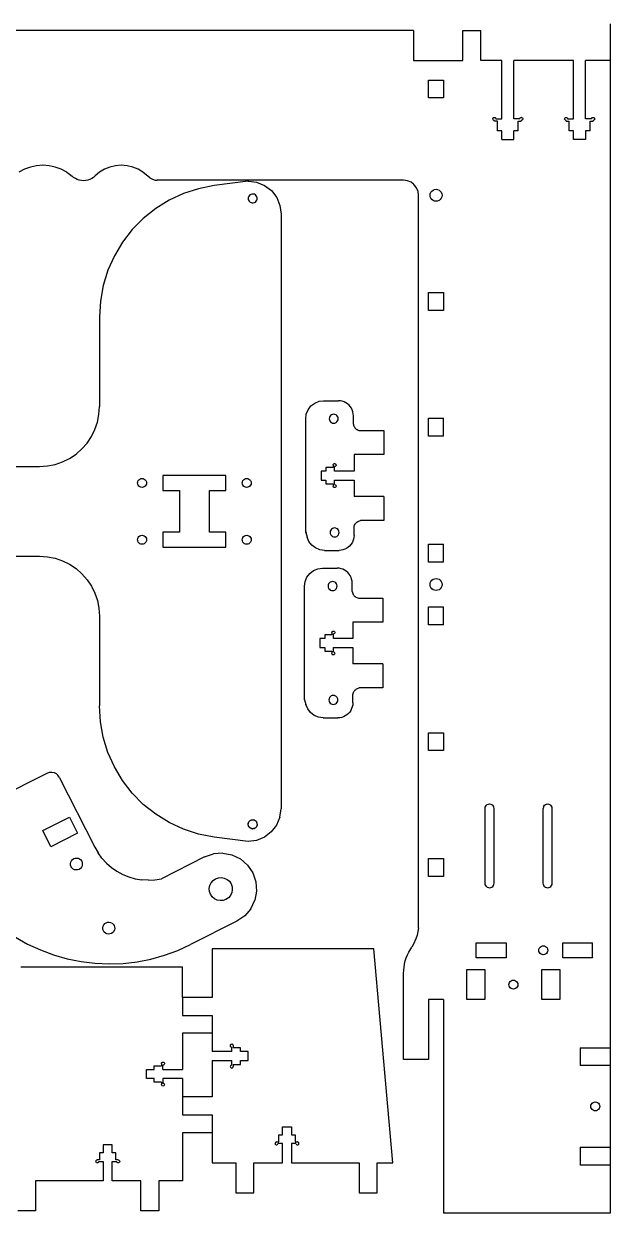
# Model space of a CAD drawing. Extents: x -277 to 127, y -166 to 231.
# Drawn here: x -69 to 127.1, y -166.3 to 231 of the extents above; entities that cross this region are included whole.
import ezdxf

# ---------------------------------------------------------------- set-up
doc = ezdxf.new("R2010")
doc.units = 0
doc.layers.get('0').update_dxf_attribs({"linetype": 'CONTINUOUS'})

msp = doc.modelspace()

# ---------------------------------------------------------------- linework, layer by layer
for p, q in [((127.12, 231.01), (127.12, 218.71)), ((61.37, 228.74), (-211.17, 228.74)), ((61.37, 228.74), (61.37, 218.74)), ((77.87, 218.73), (77.87, 228.73)), ((77.87, 228.73), (83.87, 228.73)), ((83.87, 218.73), (83.87, 228.73)), ((61.37, 218.74), (77.87, 218.73)), ((90.87, 218.73), (83.87, 218.73)), ((90.87, 199.23), (90.87, 218.73)), ((94.87, 199.23), (94.87, 218.73)), ((114.87, 218.73), (94.87, 218.73)), ((114.87, 199.23), (114.87, 218.73)), ((118.87, 199.23), (118.87, 218.73)), ((127.12, 218.73), (118.87, 218.73)), ((127.12, 218.73), (127.12, -110.98)), ((66.37, 212.23), (71.37, 212.23)), ((66.37, 206.23), (66.37, 212.23)), ((71.37, 212.23), (71.37, 206.23)), ((71.37, 206.23), (66.37, 206.23)), ((87.87, 199.23), (87.89, 199.36)), ((87.89, 199.11), (87.87, 199.23)), ((87.89, 199.36), (87.94, 199.48)), ((87.94, 198.98), (87.89, 199.11)), ((87.94, 199.48), (88.02, 199.59)), ((88.02, 198.88), (87.94, 198.98)), ((88.02, 199.59), (88.12, 199.67)), ((88.12, 198.8), (88.02, 198.88)), ((88.12, 199.67), (88.24, 199.72)), ((88.24, 198.75), (88.12, 198.8)), ((88.24, 199.72), (88.37, 199.73)), ((88.37, 198.73), (88.24, 198.75)), ((88.37, 199.73), (88.5, 199.72)), ((88.37, 198.43), (88.37, 198.73)), ((88.5, 199.72), (88.62, 199.67)), ((88.62, 199.67), (88.73, 199.59)), ((88.73, 199.59), (88.81, 199.48)), ((88.86, 199.36), (88.81, 199.48)), ((88.86, 199.36), (88.87, 199.23)), ((88.87, 199.23), (90.87, 199.23)), ((96.87, 199.23), (94.87, 199.23)), ((96.87, 199.23), (96.89, 199.36)), ((96.89, 199.36), (97.02, 199.59)), ((97.02, 199.59), (97.24, 199.72)), ((97.24, 199.72), (97.37, 199.73)), ((97.5, 199.72), (97.37, 199.73)), ((97.5, 198.75), (97.37, 198.73)), ((97.37, 198.43), (97.37, 198.73)), ((97.5, 199.72), (97.73, 199.59)), ((97.73, 198.88), (97.5, 198.75)), ((97.73, 199.59), (97.86, 199.36)), ((97.86, 199.11), (97.73, 198.88)), ((97.86, 199.36), (97.86, 199.11)), ((111.87, 199.23), (111.94, 199.48)), ((111.94, 198.98), (111.87, 199.23)), ((111.94, 199.48), (112.12, 199.67)), ((112.02, 198.88), (111.94, 198.98)), ((112.24, 198.75), (112.02, 198.88)), ((112.12, 199.67), (112.37, 199.73)), ((112.37, 198.73), (112.24, 198.75)), ((112.37, 199.73), (112.5, 199.72)), ((112.37, 198.43), (112.37, 198.73)), ((112.5, 199.72), (112.73, 199.59)), ((112.73, 199.59), (112.81, 199.48)), ((112.81, 199.48), (112.87, 199.23)), ((112.87, 199.23), (114.87, 199.23)), ((120.87, 199.23), (118.87, 199.23)), ((120.87, 199.23), (120.89, 199.36)), ((120.89, 199.36), (120.94, 199.48)), ((120.94, 199.48), (121.02, 199.59)), ((121.02, 199.59), (121.12, 199.67)), ((121.12, 199.67), (121.24, 199.72)), ((121.24, 199.72), (121.37, 199.73)), ((121.37, 199.73), (121.5, 199.72)), ((121.5, 198.75), (121.37, 198.73)), ((121.37, 198.43), (121.37, 198.73)), ((121.5, 199.72), (121.62, 199.67)), ((121.62, 198.8), (121.5, 198.75)), ((121.62, 199.67), (121.73, 199.59)), ((121.73, 198.88), (121.62, 198.8)), ((121.73, 199.59), (121.81, 199.48)), ((121.81, 198.98), (121.73, 198.88)), ((121.81, 199.48), (121.86, 199.36)), ((121.86, 199.1), (121.81, 198.98)), ((121.86, 199.36), (121.87, 199.23)), ((121.87, 199.23), (121.86, 199.1)), ((89.37, 198.43), (88.37, 198.43)), ((89.37, 195.23), (89.37, 198.43)), ((90.87, 195.23), (89.37, 195.23)), ((90.87, 192.39), (90.87, 195.23)), ((94.87, 192.39), (94.87, 195.23)), ((96.37, 195.23), (94.87, 195.23)), ((96.37, 198.43), (97.37, 198.43)), ((96.37, 195.23), (96.37, 198.43)), ((112.37, 198.43), (113.37, 198.43)), ((113.37, 195.23), (113.37, 198.43)), ((114.87, 195.23), (113.37, 195.23)), ((114.87, 192.39), (114.87, 195.23)), ((120.37, 195.23), (118.87, 195.23)), ((118.87, 195.23), (118.87, 192.39)), ((120.37, 195.23), (120.37, 198.43)), ((120.37, 198.43), (121.37, 198.43)), ((90.87, 192.39), (94.87, 192.39)), ((118.87, 192.39), (114.87, 192.39)), ((-66.78, 183.15), (-68.76, 182.43)), ((-64.71, 183.59), (-66.78, 183.15)), ((-62.61, 183.74), (-64.71, 183.59)), ((-60.5, 183.59), (-62.61, 183.74)), ((-58.43, 183.15), (-60.5, 183.59)), ((-56.45, 182.43), (-58.43, 183.15)), ((-40.16, 183.14), (-41.95, 182.42)), ((-38.28, 183.59), (-40.16, 183.14)), ((-36.36, 183.74), (-38.28, 183.59)), ((-34.43, 183.59), (-36.36, 183.74)), ((-32.55, 183.14), (-34.43, 183.59)), ((-30.77, 182.42), (-32.55, 183.14)), ((-68.76, 182.43), (-70.63, 181.44)), ((-54.59, 181.44), (-56.45, 182.43)), ((-54.59, 181.44), (-52.74, 180.07)), ((-52.33, 179.72), (-52.74, 180.07)), ((-51.73, 179.33), (-52.33, 179.72)), ((-51.08, 179.01), (-51.73, 179.33)), ((-50.4, 178.79), (-51.08, 179.01)), ((-49.7, 178.65), (-50.4, 178.79)), ((-47.56, 178.79), (-48.26, 178.65)), ((-46.88, 179.01), (-47.56, 178.79)), ((-46.23, 179.33), (-46.88, 179.01)), ((-45.63, 179.72), (-46.23, 179.33)), ((-45.08, 180.19), (-45.63, 179.72)), ((-43.6, 181.42), (-45.08, 180.19)), ((-41.95, 182.42), (-43.6, 181.42)), ((-29.11, 181.42), (-30.77, 182.42)), ((-26.85, 179.56), (-29.11, 181.42)), ((-26.85, 179.56), (-25.97, 179.11)), ((-25.97, 179.11), (-25.02, 178.83)), ((-25.02, 178.83), (-24.36, 178.74)), ((-48.98, 178.6), (-49.7, 178.65)), ((-48.26, 178.65), (-48.98, 178.6)), ((58.02, 178.74), (-24.36, 178.74)), ((-10.5, 175.93), (-15.54, 174.31)), ((-5.3, 176.95), (-10.5, 175.93)), ((6.02, 178.45), (-5.3, 176.95)), ((6.02, 178.45), (6.25, 178.48)), ((6.25, 178.48), (8.88, 178.14)), ((8.88, 178.14), (11.54, 177.03)), ((11.54, 177.03), (13.83, 175.28)), ((13.83, 175.28), (15.59, 172.99)), ((59.32, 178.56), (58.02, 178.74)), ((60.52, 178.07), (59.32, 178.56)), ((61.37, 177.42), (60.52, 178.07)), ((61.37, 177.42), (61.56, 177.27)), ((61.37, 177.42), (61.37, 177.27)), ((61.37, 177.27), (61.56, 177.27)), ((62.35, 176.24), (61.56, 177.27)), ((62.85, 175.03), (62.35, 176.24)), ((63.02, 173.74), (62.85, 175.03)), ((67.14, 174.74), (67.46, 175.15)), ((67.46, 175.15), (67.87, 175.47)), ((67.87, 175.47), (68.36, 175.67)), ((68.36, 175.67), (68.87, 175.74)), ((68.87, 175.74), (69.39, 175.67)), ((69.39, 175.67), (69.87, 175.47)), ((69.87, 175.47), (70.29, 175.15)), ((70.29, 175.15), (70.61, 174.74)), ((-20.35, 172.09), (-24.86, 169.31)), ((-15.54, 174.31), (-20.35, 172.09)), ((6.18, 173.22), (6.08, 172.84)), ((6.08, 172.84), (6.08, 172.45)), ((6.08, 172.45), (6.19, 172.07)), ((6.37, 173.56), (6.18, 173.22)), ((6.19, 172.07), (6.39, 171.73)), ((6.65, 173.84), (6.37, 173.56)), ((6.39, 171.73), (6.67, 171.46)), ((6.98, 174.04), (6.65, 173.84)), ((6.67, 171.46), (7.01, 171.27)), ((7.36, 174.14), (6.98, 174.04)), ((7.01, 171.27), (7.39, 171.17)), ((7.75, 174.15), (7.36, 174.14)), ((7.39, 171.17), (7.78, 171.17)), ((8.13, 174.05), (7.75, 174.15)), ((7.78, 171.17), (8.16, 171.28)), ((8.47, 173.86), (8.13, 174.05)), ((8.16, 171.28), (8.49, 171.48)), ((8.75, 173.58), (8.47, 173.86)), ((8.49, 171.48), (8.77, 171.75)), ((8.95, 173.24), (8.75, 173.58)), ((8.77, 171.75), (8.96, 172.1)), ((9.06, 172.87), (8.95, 173.24)), ((8.96, 172.1), (9.06, 172.48)), ((9.06, 172.48), (9.06, 172.87)), ((15.59, 172.99), (16.69, 170.32)), ((63.02, -70.94), (63.02, 173.74)), ((66.87, 173.74), (66.94, 174.25)), ((66.94, 173.22), (66.87, 173.74)), ((66.94, 174.25), (67.14, 174.74)), ((67.14, 172.74), (66.94, 173.22)), ((67.46, 172.32), (67.14, 172.74)), ((67.87, 172), (67.46, 172.32)), ((68.36, 171.8), (67.87, 172)), ((68.87, 171.74), (68.36, 171.8)), ((69.39, 171.8), (68.87, 171.74)), ((69.87, 172), (69.39, 171.8)), ((70.29, 172.32), (69.87, 172)), ((70.61, 172.74), (70.29, 172.32)), ((70.61, 174.74), (70.81, 174.25)), ((70.81, 173.22), (70.61, 172.74)), ((70.81, 174.25), (70.87, 173.74)), ((70.87, 173.74), (70.81, 173.22)), ((-24.86, 169.31), (-29.01, 166.01)), ((16.69, 170.32), (17.07, 167.46)), ((17.07, 167.46), (17.07, -31.15)), ((-29.01, 166.01), (-32.73, 162.25)), ((-32.73, 162.25), (-35.97, 158.06)), ((-35.97, 158.06), (-38.69, 153.52)), ((-38.69, 153.52), (-40.85, 148.68)), ((-40.85, 148.68), (-42.42, 143.62)), ((-42.42, 143.62), (-43.36, 138.41)), ((66.37, 135.23), (66.37, 141.23)), ((66.37, 141.23), (71.37, 141.23)), ((71.37, 141.23), (71.37, 135.23)), ((-43.36, 138.41), (-43.68, 133.12)), ((71.37, 135.23), (66.37, 135.23)), ((-43.68, 133.12), (-43.68, 103.16)), ((26.09, 102.11), (27.05, 103.35)), ((27.05, 103.35), (28.29, 104.31)), ((28.29, 104.31), (29.74, 104.91)), ((29.74, 104.91), (31.29, 105.11)), ((31.29, 105.11), (36.24, 105.11)), ((36.89, 105.07), (36.24, 105.11)), ((37.53, 104.94), (36.89, 105.07)), ((38.15, 104.73), (37.53, 104.94)), ((38.74, 104.44), (38.15, 104.73)), ((39.28, 104.08), (38.74, 104.44)), ((39.77, 103.65), (39.28, 104.08)), ((40.2, 103.15), (39.77, 103.65)), ((-44.36, 97.98), (-43.85, 100.55)), ((-43.85, 100.55), (-43.68, 103.16)), ((25.29, 99.11), (25.49, 100.66)), ((25.49, 100.66), (26.09, 102.11)), ((33.23, 99.5), (33.18, 99.11)), ((33.38, 99.86), (33.23, 99.5)), ((33.62, 100.17), (33.38, 99.86)), ((33.93, 100.41), (33.62, 100.17)), ((34.29, 100.56), (33.93, 100.41)), ((34.68, 100.61), (34.29, 100.56)), ((35.07, 100.56), (34.68, 100.61)), ((35.43, 100.41), (35.07, 100.56)), ((35.74, 100.17), (35.43, 100.41)), ((35.98, 99.86), (35.74, 100.17)), ((36.13, 99.5), (35.98, 99.86)), ((36.18, 99.11), (36.13, 99.5)), ((40.57, 102.61), (40.2, 103.15)), ((40.85, 102.02), (40.57, 102.61)), ((41.06, 101.41), (40.85, 102.02)), ((41.19, 100.76), (41.06, 101.41)), ((41.24, 100.11), (41.19, 100.76)), ((41.25, 98.7), (41.24, 100.11)), ((-46.36, 93.16), (-45.2, 95.5)), ((-45.2, 95.5), (-44.36, 97.98)), ((25.29, 61.11), (25.29, 99.11)), ((33.18, 99.11), (33.23, 98.72)), ((33.23, 98.72), (33.38, 98.36)), ((33.38, 98.36), (33.62, 98.05)), ((33.62, 98.05), (33.93, 97.81)), ((33.93, 97.81), (34.29, 97.66)), ((34.29, 97.66), (34.68, 97.61)), ((34.68, 97.61), (35.07, 97.66)), ((35.07, 97.66), (35.43, 97.81)), ((35.43, 97.81), (35.74, 98.05)), ((35.74, 98.05), (35.98, 98.36)), ((35.98, 98.36), (36.13, 98.72)), ((36.13, 98.72), (36.18, 99.11)), ((41.25, 97.61), (41.25, 98.7)), ((41.25, 97.42), (41.25, 97.61)), ((41.25, 97.33), (41.25, 97.42)), ((41.25, 97.29), (41.25, 97.33)), ((41.25, 97.29), (41.32, 96.97)), ((41.32, 96.97), (41.43, 96.66)), ((41.43, 96.66), (41.57, 96.36)), ((41.57, 96.36), (41.75, 96.09)), ((41.75, 96.09), (41.97, 95.85)), ((41.97, 95.85), (42.21, 95.63)), ((42.21, 95.63), (42.48, 95.45)), ((42.48, 95.45), (42.78, 95.3)), ((66.37, 93.23), (66.37, 99.23)), ((66.37, 99.23), (71.37, 99.23)), ((71.37, 93.23), (71.37, 99.23)), ((-47.81, 90.98), (-46.36, 93.16)), ((42.78, 95.3), (43.09, 95.2)), ((43.09, 95.2), (43.41, 95.13)), ((43.41, 95.13), (51.46, 95.13)), ((51.46, 95.13), (51.46, 87.11)), ((71.37, 93.23), (66.37, 93.23)), ((-51.5, 87.29), (-49.54, 89.01)), ((-49.54, 89.01), (-47.81, 90.98)), ((-61.07, 83.33), (-58.5, 83.84)), ((-58.5, 83.84), (-56.03, 84.68)), ((-56.03, 84.68), (-53.68, 85.84)), ((-53.68, 85.84), (-51.5, 87.29)), ((34.46, 83.61), (34.48, 83.72)), ((34.46, 83.61), (34.46, 82.86)), ((34.48, 83.72), (34.52, 83.86)), ((34.52, 83.86), (34.6, 83.97)), ((34.6, 83.97), (34.83, 84.1)), ((34.83, 84.1), (34.96, 84.11)), ((34.96, 84.11), (35.21, 84.05)), ((35.21, 84.05), (35.31, 83.97)), ((35.31, 83.97), (35.44, 83.74)), ((35.44, 83.48), (35.31, 83.26)), ((35.44, 83.74), (35.44, 83.48)), ((41.46, 87.11), (41.46, 81.61)), ((51.46, 87.11), (41.46, 87.11)), ((-83.68, 83.16), (-63.68, 83.16)), ((-63.68, 83.16), (-61.07, 83.33)), ((-1.43, 80.16), (-22.43, 80.16)), ((-22.43, 80.16), (-22.43, 75.16)), ((-1.43, 75.16), (-1.43, 80.16)), ((30.47, 81.61), (30.47, 78.61)), ((32.06, 81.61), (30.47, 81.61)), ((32.06, 82.86), (32.06, 81.61)), ((34.46, 82.86), (32.06, 82.86)), ((35.09, 83.13), (34.96, 83.11)), ((34.96, 81.61), (34.96, 83.11)), ((41.46, 81.61), (34.96, 81.61)), ((35.31, 83.26), (35.09, 83.13)), ((-30.93, 77.66), (-30.88, 78.05)), ((-30.88, 77.27), (-30.93, 77.66)), ((-30.88, 78.05), (-30.73, 78.41)), ((-30.73, 76.91), (-30.88, 77.27)), ((-30.73, 78.41), (-30.49, 78.72)), ((-30.49, 76.6), (-30.73, 76.91)), ((-30.49, 78.72), (-30.18, 78.96)), ((-30.18, 76.36), (-30.49, 76.6)), ((-30.18, 78.96), (-29.82, 79.11)), ((-29.82, 76.21), (-30.18, 76.36)), ((-29.82, 79.11), (-29.43, 79.16)), ((-29.43, 76.16), (-29.82, 76.21)), ((-29.43, 79.16), (-29.04, 79.11)), ((-29.04, 76.21), (-29.43, 76.16)), ((-29.04, 79.11), (-28.68, 78.96)), ((-28.68, 76.36), (-29.04, 76.21)), ((-28.68, 78.96), (-28.37, 78.72)), ((-28.37, 76.6), (-28.68, 76.36)), ((-28.37, 78.72), (-28.13, 78.41)), ((-28.13, 76.91), (-28.37, 76.6)), ((-28.13, 78.41), (-27.98, 78.05)), ((-27.98, 77.27), (-28.13, 76.91)), ((-27.98, 78.05), (-27.93, 77.66)), ((-27.93, 77.66), (-27.98, 77.27)), ((4.07, 77.66), (4.12, 78.05)), ((4.12, 77.27), (4.07, 77.66)), ((4.12, 78.05), (4.27, 78.41)), ((4.27, 76.91), (4.12, 77.27)), ((4.27, 78.41), (4.51, 78.72)), ((4.51, 76.6), (4.27, 76.91)), ((4.51, 78.72), (4.82, 78.96)), ((4.82, 76.36), (4.51, 76.6)), ((4.82, 78.96), (5.18, 79.11)), ((5.18, 76.21), (4.82, 76.36)), ((5.18, 79.11), (5.57, 79.16)), ((5.57, 76.16), (5.18, 76.21)), ((5.57, 79.16), (5.96, 79.11)), ((5.96, 76.21), (5.57, 76.16)), ((5.96, 79.11), (6.32, 78.96)), ((6.32, 76.36), (5.96, 76.21)), ((6.32, 78.96), (6.63, 78.72)), ((6.63, 76.6), (6.32, 76.36)), ((6.63, 78.72), (6.87, 78.41)), ((6.87, 76.91), (6.63, 76.6)), ((6.87, 78.41), (7.02, 78.05)), ((7.02, 77.27), (6.87, 76.91)), ((7.02, 78.05), (7.07, 77.66)), ((7.07, 77.66), (7.02, 77.27)), ((30.47, 78.61), (32.06, 78.61)), ((32.06, 78.61), (32.06, 77.36)), ((32.06, 77.36), (34.46, 77.36)), ((34.46, 77.36), (34.46, 76.61)), ((34.47, 76.48), (34.46, 76.61)), ((34.6, 76.26), (34.47, 76.48)), ((34.71, 76.18), (34.6, 76.26)), ((34.96, 76.11), (34.71, 76.18)), ((34.96, 78.61), (41.46, 78.61)), ((34.96, 77.11), (34.96, 78.61)), ((34.96, 77.11), (35.21, 77.05)), ((35.21, 76.18), (34.96, 76.11)), ((35.21, 77.05), (35.39, 76.86)), ((35.39, 76.36), (35.21, 76.18)), ((35.39, 76.86), (35.46, 76.61)), ((35.46, 76.61), (35.39, 76.36)), ((41.46, 78.61), (41.46, 73.11)), ((-22.43, 75.16), (-16.93, 75.16)), ((-16.93, 75.16), (-16.93, 61.16)), ((-6.93, 61.16), (-6.93, 75.16)), ((-6.93, 75.16), (-1.43, 75.16)), ((51.46, 73.11), (41.46, 73.11)), ((51.46, 73.11), (51.46, 65.09)), ((41.54, 63.26), (41.65, 63.57)), ((41.65, 63.57), (41.79, 63.86)), ((41.79, 63.86), (41.97, 64.14)), ((41.97, 64.14), (42.19, 64.38)), ((42.19, 64.38), (42.43, 64.6)), ((42.43, 64.6), (42.71, 64.78)), ((42.71, 64.78), (43, 64.92)), ((43, 64.92), (43.31, 65.03)), ((43.31, 65.03), (43.63, 65.09)), ((51.46, 65.09), (43.63, 65.09)), ((-30.73, 59.41), (-30.49, 59.72)), ((-30.49, 59.72), (-30.18, 59.96)), ((-30.18, 59.96), (-29.82, 60.11)), ((-29.82, 60.11), (-29.43, 60.16)), ((-29.43, 60.16), (-29.04, 60.11)), ((-29.04, 60.11), (-28.68, 59.96)), ((-28.68, 59.96), (-28.37, 59.72)), ((-28.37, 59.72), (-28.13, 59.41)), ((-16.93, 61.16), (-22.43, 61.16)), ((-22.43, 61.16), (-22.43, 56.16)), ((-1.43, 61.16), (-6.93, 61.16)), ((-1.43, 56.16), (-1.43, 61.16)), ((4.27, 59.41), (4.51, 59.72)), ((4.51, 59.72), (4.82, 59.96)), ((4.82, 59.96), (5.18, 60.11)), ((5.18, 60.11), (5.57, 60.16)), ((5.57, 60.16), (5.96, 60.11)), ((5.96, 60.11), (6.32, 59.96)), ((6.32, 59.96), (6.63, 59.72)), ((6.63, 59.72), (6.87, 59.41)), ((25.29, 61.11), (25.77, 59.56)), ((25.56, 61.53), (25.56, 61.57)), ((25.56, 61.15), (25.56, 61.17)), ((33.51, 61.5), (33.46, 61.11)), ((33.46, 61.11), (33.51, 60.73)), ((33.66, 61.86), (33.51, 61.5)), ((33.51, 60.73), (33.66, 60.36)), ((33.9, 62.17), (33.66, 61.86)), ((33.66, 60.36), (33.9, 60.05)), ((34.21, 62.41), (33.9, 62.17)), ((33.9, 60.05), (34.21, 59.81)), ((34.57, 62.56), (34.21, 62.41)), ((34.21, 59.81), (34.57, 59.66)), ((34.96, 62.61), (34.57, 62.56)), ((34.57, 59.66), (34.96, 59.61)), ((35.35, 62.56), (34.96, 62.61)), ((34.96, 59.61), (35.35, 59.66)), ((35.35, 62.56), (35.71, 62.41)), ((35.35, 59.66), (35.71, 59.81)), ((36.02, 62.17), (35.71, 62.41)), ((35.71, 59.81), (36.02, 60.05)), ((36.26, 61.86), (36.02, 62.17)), ((36.02, 60.05), (36.26, 60.36)), ((36.41, 61.5), (36.26, 61.86)), ((36.26, 60.36), (36.41, 60.73)), ((36.46, 61.11), (36.41, 61.5)), ((36.41, 60.73), (36.46, 61.11)), ((41.46, 60.11), (41.41, 59.46)), ((41.46, 60.11), (41.47, 61.53)), ((41.47, 62.94), (41.54, 63.26)), ((41.47, 62.9), (41.47, 62.94)), ((41.47, 62.81), (41.47, 62.9)), ((41.47, 62.61), (41.47, 62.81)), ((41.47, 61.53), (41.47, 62.61)), ((-30.93, 58.66), (-30.88, 59.04)), ((-30.88, 58.27), (-30.93, 58.66)), ((-30.88, 59.04), (-30.73, 59.41)), ((-30.73, 57.91), (-30.88, 58.27)), ((-30.49, 57.6), (-30.73, 57.91)), ((-30.18, 57.36), (-30.49, 57.6)), ((-29.82, 57.21), (-30.18, 57.36)), ((-29.43, 57.16), (-29.82, 57.21)), ((-29.04, 57.21), (-29.43, 57.16)), ((-28.68, 57.36), (-29.04, 57.21)), ((-28.37, 57.6), (-28.68, 57.36)), ((-28.13, 57.91), (-28.37, 57.6)), ((-28.13, 59.41), (-27.98, 59.04)), ((-27.98, 58.27), (-28.13, 57.91)), ((-27.98, 59.04), (-27.93, 58.66)), ((-27.93, 58.66), (-27.98, 58.27)), ((-22.43, 56.16), (-1.43, 56.16)), ((4.07, 58.66), (4.12, 59.04)), ((4.12, 58.27), (4.07, 58.66)), ((4.12, 59.04), (4.27, 59.41)), ((4.27, 57.91), (4.12, 58.27)), ((4.51, 57.6), (4.27, 57.91)), ((4.82, 57.36), (4.51, 57.6)), ((5.18, 57.21), (4.82, 57.36)), ((5.57, 57.16), (5.18, 57.21)), ((5.96, 57.21), (5.57, 57.16)), ((6.32, 57.36), (5.96, 57.21)), ((6.63, 57.6), (6.32, 57.36)), ((6.87, 57.91), (6.63, 57.6)), ((6.87, 59.41), (7.02, 59.04)), ((7.02, 58.27), (6.87, 57.91)), ((7.02, 59.04), (7.07, 58.66)), ((7.07, 58.66), (7.02, 58.27)), ((26.37, 58.11), (25.77, 59.56)), ((27.32, 56.87), (26.37, 58.11)), ((28.56, 55.92), (27.32, 56.87)), ((30.01, 55.32), (28.56, 55.92)), ((38.96, 55.78), (38.37, 55.49)), ((39.5, 56.15), (38.96, 55.78)), ((39.99, 56.58), (39.5, 56.15)), ((40.42, 57.07), (39.99, 56.58)), ((40.79, 57.61), (40.42, 57.07)), ((41.07, 58.2), (40.79, 57.61)), ((41.29, 58.82), (41.07, 58.2)), ((41.41, 59.46), (41.29, 58.82)), ((66.37, 57.23), (71.37, 57.23)), ((66.37, 51.23), (66.37, 57.23)), ((71.37, 51.23), (71.37, 57.23)), ((-83.68, 53.16), (-63.68, 53.16)), ((-63.68, 53.16), (-61.07, 52.99)), ((-61.07, 52.99), (-58.5, 52.48)), ((-58.5, 52.48), (-56.03, 51.63)), ((31.56, 55.11), (30.01, 55.32)), ((31.56, 55.11), (36.46, 55.11)), ((37.11, 55.16), (36.46, 55.11)), ((37.75, 55.28), (37.11, 55.16)), ((38.37, 55.49), (37.75, 55.28)), ((-56.03, 51.63), (-53.68, 50.48)), ((-53.68, 50.48), (-51.5, 49.02)), ((-51.5, 49.02), (-49.54, 47.3)), ((26.63, 47.42), (27.87, 48.38)), ((27.87, 48.38), (29.32, 48.98)), ((29.32, 48.98), (30.87, 49.18)), ((30.87, 49.18), (35.82, 49.18)), ((36.47, 49.14), (35.82, 49.18)), ((37.12, 49.01), (36.47, 49.14)), ((37.73, 48.8), (37.12, 49.01)), ((38.32, 48.51), (37.73, 48.8)), ((38.86, 48.15), (38.32, 48.51)), ((39.36, 47.72), (38.86, 48.15)), ((39.79, 47.23), (39.36, 47.72)), ((71.37, 51.23), (66.37, 51.23)), ((-49.54, 47.3), (-47.81, 45.33)), ((-47.81, 45.33), (-46.36, 43.16)), ((24.87, 43.18), (25.08, 44.74)), ((25.08, 44.74), (25.68, 46.18)), ((25.68, 46.18), (26.63, 47.42)), ((32.97, 43.93), (32.82, 43.57)), ((33.21, 44.24), (32.97, 43.93)), ((33.52, 44.48), (33.21, 44.24)), ((33.88, 44.63), (33.52, 44.48)), ((34.27, 44.68), (33.88, 44.63)), ((34.66, 44.63), (34.27, 44.68)), ((35.02, 44.48), (34.66, 44.63)), ((35.33, 44.24), (35.02, 44.48)), ((35.57, 43.93), (35.33, 44.24)), ((35.72, 43.57), (35.57, 43.93)), ((40.15, 46.68), (39.79, 47.23)), ((40.44, 46.1), (40.15, 46.68)), ((40.65, 45.48), (40.44, 46.1)), ((40.78, 44.84), (40.65, 45.48)), ((40.82, 44.18), (40.78, 44.84)), ((40.83, 42.77), (40.82, 44.18)), ((66.87, 43.74), (66.94, 44.25)), ((66.94, 43.22), (66.87, 43.74)), ((66.94, 44.25), (67.14, 44.74)), ((67.14, 44.74), (67.46, 45.15)), ((67.46, 45.15), (67.87, 45.47)), ((67.87, 45.47), (68.35, 45.67)), ((68.35, 45.67), (68.87, 45.74)), ((68.87, 45.74), (69.39, 45.67)), ((69.39, 45.67), (69.87, 45.47)), ((69.87, 45.47), (70.29, 45.15)), ((70.29, 45.15), (70.6, 44.74)), ((70.6, 44.74), (70.8, 44.25)), ((70.8, 44.25), (70.87, 43.74)), ((70.87, 43.74), (70.8, 43.22)), ((-46.36, 43.16), (-45.2, 40.81)), ((-45.2, 40.81), (-44.36, 38.33)), ((24.87, 5.19), (24.87, 43.18)), ((32.82, 43.57), (32.77, 43.18)), ((32.77, 43.18), (32.82, 42.79)), ((32.82, 42.79), (32.97, 42.43)), ((32.97, 42.43), (33.21, 42.12)), ((33.21, 42.12), (33.52, 41.88)), ((33.52, 41.88), (33.88, 41.73)), ((33.88, 41.73), (34.27, 41.68)), ((34.27, 41.68), (34.66, 41.73)), ((34.66, 41.73), (35.02, 41.88)), ((35.02, 41.88), (35.33, 42.12)), ((35.33, 42.12), (35.57, 42.43)), ((35.57, 42.43), (35.72, 42.79)), ((35.77, 43.18), (35.72, 43.57)), ((35.72, 42.79), (35.77, 43.18)), ((40.83, 41.69), (40.83, 42.77)), ((40.83, 41.49), (40.83, 41.69)), ((40.84, 41.4), (40.83, 41.49)), ((40.83, 41.36), (40.84, 41.4)), ((40.83, 41.36), (40.91, 41.04)), ((40.91, 41.04), (41.01, 40.73)), ((41.01, 40.73), (41.15, 40.44)), ((41.15, 40.44), (41.34, 40.16)), ((41.34, 40.16), (41.55, 39.92)), ((41.55, 39.92), (41.8, 39.7)), ((67.14, 42.74), (66.94, 43.22)), ((67.46, 42.32), (67.14, 42.74)), ((67.87, 42), (67.46, 42.32)), ((68.35, 41.8), (67.87, 42)), ((68.87, 41.74), (68.35, 41.8)), ((69.39, 41.8), (68.87, 41.74)), ((69.87, 42), (69.39, 41.8)), ((70.29, 42.32), (69.87, 42)), ((70.6, 42.74), (70.29, 42.32)), ((70.8, 43.22), (70.6, 42.74)), ((-44.36, 38.33), (-43.85, 35.77)), ((-43.85, 35.77), (-43.68, 33.16)), ((41.8, 39.7), (42.07, 39.52)), ((42.07, 39.52), (42.36, 39.38)), ((42.36, 39.38), (42.67, 39.27)), ((42.67, 39.27), (42.99, 39.21)), ((42.99, 39.21), (51.04, 39.21)), ((51.04, 39.21), (51.04, 31.19)), ((66.37, 30.23), (66.37, 36.23)), ((66.37, 36.23), (71.37, 36.23)), ((71.37, 30.23), (71.37, 36.23)), ((-43.68, 33.16), (-43.68, 3.19)), ((34.07, 27.79), (34.11, 27.94)), ((34.11, 27.94), (34.19, 28.04)), ((34.19, 28.04), (34.41, 28.17)), ((34.41, 28.17), (34.54, 28.19)), ((34.54, 28.19), (34.79, 28.12)), ((34.79, 28.12), (34.89, 28.04)), ((34.89, 28.04), (35.02, 27.81)), ((35.02, 27.81), (35.02, 27.56)), ((41.04, 31.19), (41.04, 25.69)), ((51.04, 31.19), (41.04, 31.19)), ((71.37, 30.23), (66.37, 30.23)), ((30.05, 25.69), (30.05, 22.69)), ((31.64, 25.69), (30.05, 25.69)), ((31.64, 26.94), (31.64, 25.69)), ((34.04, 26.94), (31.64, 26.94)), ((34.04, 27.69), (34.07, 27.79)), ((34.04, 27.69), (34.04, 26.94)), ((34.67, 27.2), (34.54, 27.19)), ((34.54, 25.69), (34.54, 27.19)), ((41.04, 25.69), (34.54, 25.69)), ((34.89, 27.33), (34.67, 27.2)), ((35.02, 27.56), (34.89, 27.33)), ((30.05, 22.69), (31.64, 22.69)), ((31.64, 22.69), (31.64, 21.44)), ((31.64, 21.44), (34.04, 21.44)), ((34.04, 21.44), (34.04, 20.69)), ((34.06, 20.56), (34.04, 20.69)), ((34.19, 20.33), (34.06, 20.56)), ((34.29, 20.25), (34.19, 20.33)), ((34.54, 20.19), (34.29, 20.25)), ((34.54, 22.69), (41.04, 22.69)), ((34.54, 21.19), (34.54, 22.69)), ((34.54, 21.19), (34.79, 21.12)), ((34.79, 20.25), (34.54, 20.19)), ((34.79, 21.12), (34.97, 20.94)), ((34.97, 20.44), (34.79, 20.25)), ((34.97, 20.94), (35.04, 20.69)), ((35.04, 20.69), (34.97, 20.44)), ((41.04, 22.69), (41.04, 17.19)), ((51.04, 17.19), (41.04, 17.19)), ((51.04, 17.19), (51.04, 9.16)), ((41.38, 7.94), (41.56, 8.21)), ((41.56, 8.21), (41.77, 8.45)), ((41.77, 8.45), (42.02, 8.67)), ((42.02, 8.67), (42.29, 8.85)), ((42.29, 8.85), (42.58, 9)), ((42.58, 9), (42.89, 9.1)), ((42.89, 9.1), (43.21, 9.16)), ((51.04, 9.16), (43.21, 9.16)), ((24.87, 5.19), (25.35, 3.63)), ((25.14, 5.6), (25.14, 5.64)), ((33.09, 5.57), (33.04, 5.19)), ((33.04, 5.19), (33.09, 4.8)), ((33.24, 5.94), (33.09, 5.57)), ((33.09, 4.8), (33.24, 4.44)), ((33.48, 6.25), (33.24, 5.94)), ((33.24, 4.44), (33.48, 4.13)), ((33.79, 6.49), (33.48, 6.25)), ((33.48, 4.13), (33.79, 3.89)), ((34.15, 6.63), (33.79, 6.49)), ((34.54, 6.69), (34.15, 6.63)), ((34.93, 6.63), (34.54, 6.69)), ((34.93, 6.63), (35.29, 6.49)), ((35.6, 6.25), (35.29, 6.49)), ((35.29, 3.89), (35.6, 4.13)), ((35.84, 5.94), (35.6, 6.25)), ((35.6, 4.13), (35.84, 4.44)), ((35.99, 5.57), (35.84, 5.94)), ((35.84, 4.44), (35.99, 4.8)), ((36.04, 5.19), (35.99, 5.57)), ((35.99, 4.8), (36.04, 5.19)), ((41.04, 4.19), (41, 3.53)), ((41.04, 4.19), (41.05, 5.6)), ((41.05, 7.01), (41.13, 7.33)), ((41.06, 6.98), (41.05, 7.01)), ((41.05, 6.88), (41.06, 6.98)), ((41.05, 6.69), (41.05, 6.88)), ((41.05, 5.6), (41.05, 6.69)), ((41.13, 7.33), (41.23, 7.64)), ((41.23, 7.64), (41.38, 7.94)), ((-43.36, -2.09), (-43.68, 3.19)), ((25.95, 2.19), (25.35, 3.63)), ((26.91, 0.94), (25.95, 2.19)), ((28.15, -0.01), (26.91, 0.94)), ((33.79, 3.89), (34.15, 3.74)), ((34.15, 3.74), (34.54, 3.69)), ((34.54, 3.69), (34.93, 3.74)), ((34.93, 3.74), (35.29, 3.89)), ((39.08, 0.22), (38.54, -0.14)), ((39.58, 0.65), (39.08, 0.22)), ((40.01, 1.14), (39.58, 0.65)), ((40.37, 1.69), (40.01, 1.14)), ((40.66, 2.27), (40.37, 1.69)), ((40.87, 2.89), (40.66, 2.27)), ((41, 3.53), (40.87, 2.89)), ((-42.42, -7.3), (-43.36, -2.09)), ((29.6, -0.61), (28.15, -0.01)), ((31.15, -0.81), (29.6, -0.61)), ((31.15, -0.81), (36.04, -0.81)), ((36.69, -0.77), (36.04, -0.81)), ((37.33, -0.64), (36.69, -0.77)), ((37.95, -0.43), (37.33, -0.64)), ((38.54, -0.14), (37.95, -0.43)), ((-40.85, -12.36), (-42.42, -7.3)), ((66.37, -11.77), (66.37, -5.77)), ((66.37, -5.77), (71.37, -5.77)), ((71.37, -5.77), (71.37, -11.77)), ((71.37, -11.77), (66.37, -11.77)), ((-38.69, -17.2), (-40.85, -12.36)), ((-92.98, -35.35), (-61.15, -19.26)), ((-61.15, -19.26), (-60.41, -19)), ((-60.41, -19), (-59.62, -18.94)), ((-59.62, -18.94), (-58.85, -19.08)), ((-58.85, -19.08), (-58.14, -19.42)), ((-57.55, -19.93), (-58.14, -19.42)), ((-35.97, -21.75), (-38.69, -17.2)), ((-57.11, -20.58), (-57.55, -19.93)), ((-57.11, -20.58), (-45.25, -44.03)), ((-32.73, -25.93), (-35.97, -21.75)), ((-29.01, -29.7), (-32.73, -25.93)), ((-24.86, -33), (-29.01, -29.7)), ((16.63, -33.99), (17.07, -31.15)), ((85.27, -31.04), (85.33, -30.66)), ((85.27, -56.04), (85.27, -31.04)), ((85.33, -30.66), (85.47, -30.29)), ((85.47, -30.29), (85.71, -29.98)), ((85.71, -29.98), (86.02, -29.74)), ((86.02, -29.74), (86.39, -29.59)), ((86.39, -29.59), (86.77, -29.54)), ((86.77, -29.54), (87.16, -29.59)), ((87.16, -29.59), (87.52, -29.74)), ((87.52, -29.74), (87.83, -29.98)), ((88.07, -30.29), (87.83, -29.98)), ((88.22, -30.66), (88.07, -30.29)), ((88.27, -31.04), (88.22, -30.66)), ((88.27, -56.04), (88.27, -31.04)), ((104.78, -30.66), (104.72, -31.04)), ((104.72, -56.04), (104.72, -31.04)), ((104.78, -30.66), (104.92, -30.29)), ((104.92, -30.29), (105.16, -29.98)), ((105.16, -29.98), (105.47, -29.74)), ((105.47, -29.74), (105.84, -29.59)), ((105.84, -29.59), (106.22, -29.54)), ((106.22, -29.54), (106.61, -29.59)), ((106.61, -29.59), (106.97, -29.74)), ((106.97, -29.74), (107.28, -29.98)), ((107.52, -30.29), (107.28, -29.98)), ((107.67, -30.66), (107.52, -30.29)), ((107.72, -31.04), (107.67, -30.66)), ((107.72, -56.04), (107.72, -31.04)), ((-62.62, -38.49), (-53.7, -33.98)), ((-53.7, -33.98), (-50.99, -39.34)), ((-20.35, -35.77), (-24.86, -33)), ((6.19, -35.76), (6.21, -35.72)), ((6.21, -35.72), (6.24, -35.67)), ((6.24, -35.67), (6.27, -35.59)), ((6.27, -35.59), (6.29, -35.57)), ((6.29, -35.57), (6.34, -35.5)), ((6.34, -35.5), (6.37, -35.46)), ((6.35, -35.48), (6.39, -35.42)), ((6.37, -35.46), (6.39, -35.42)), ((6.39, -35.42), (6.43, -35.38)), ((6.43, -35.38), (6.45, -35.35)), ((6.45, -35.35), (6.51, -35.28)), ((6.51, -35.28), (6.59, -35.21)), ((6.59, -35.21), (6.64, -35.18)), ((6.62, -35.19), (6.67, -35.15)), ((6.64, -35.18), (6.67, -35.15)), ((6.75, -35.09), (6.67, -35.15)), ((6.75, -35.09), (6.82, -35.04)), ((6.82, -35.04), (6.92, -35)), ((6.92, -35), (6.97, -34.97)), ((6.95, -34.99), (7.01, -34.96)), ((6.97, -34.97), (7.01, -34.96)), ((7.01, -34.96), (7.07, -34.94)), ((7.07, -34.94), (7.1, -34.93)), ((7.1, -34.93), (7.18, -34.89)), ((7.18, -34.89), (7.29, -34.88)), ((7.29, -34.88), (7.39, -34.86)), ((7.39, -34.86), (7.45, -34.85)), ((7.45, -34.85), (7.48, -34.86)), ((7.48, -34.86), (7.57, -34.84)), ((7.57, -34.84), (7.67, -34.86)), ((7.67, -34.86), (7.71, -34.86)), ((7.71, -34.86), (7.78, -34.86)), ((7.78, -34.86), (7.82, -34.87)), ((7.82, -34.87), (7.87, -34.88)), ((7.87, -34.88), (7.96, -34.9)), ((7.96, -34.9), (7.99, -34.91)), ((8.06, -34.93), (7.99, -34.91)), ((8.12, -34.95), (8.06, -34.93)), ((8.12, -34.95), (8.16, -34.96)), ((8.16, -34.96), (8.19, -34.98)), ((8.19, -34.98), (8.24, -35)), ((8.24, -35), (8.32, -35.05)), ((8.32, -35.05), (8.4, -35.1)), ((8.4, -35.1), (8.46, -35.14)), ((8.46, -35.14), (8.49, -35.16)), ((8.49, -35.16), (8.52, -35.19)), ((8.52, -35.19), (8.56, -35.23)), ((8.56, -35.23), (8.63, -35.28)), ((8.63, -35.28), (8.77, -35.45)), ((8.79, -35.47), (8.77, -35.45)), ((8.79, -35.47), (8.81, -35.52)), ((8.87, -35.59), (8.81, -35.52)), ((8.91, -35.68), (8.87, -35.59)), ((8.94, -35.74), (8.91, -35.68)), ((8.96, -35.78), (8.94, -35.74)), ((16.63, -33.99), (15.54, -36.64)), ((-59.91, -43.84), (-62.62, -38.49)), ((-50.99, -39.34), (-59.91, -43.84)), ((-15.54, -37.99), (-20.35, -35.77)), ((-10.5, -39.62), (-15.54, -37.99)), ((-5.3, -40.63), (-10.5, -39.62)), ((6.07, -36.37), (6.08, -36.24)), ((6.08, -36.4), (6.07, -36.37)), ((6.08, -36.43), (6.07, -36.37)), ((6.08, -36.13), (6.11, -36.02)), ((6.08, -36.13), (6.08, -36.24)), ((6.08, -36.43), (6.08, -36.4)), ((6.08, -36.48), (6.08, -36.43)), ((6.08, -36.52), (6.08, -36.48)), ((6.09, -36.57), (6.08, -36.52)), ((6.1, -36.59), (6.08, -36.52)), ((6.11, -36.63), (6.09, -36.57)), ((6.11, -36.02), (6.12, -35.98)), ((6.12, -36.73), (6.11, -36.63)), ((6.12, -35.98), (6.16, -35.85)), ((6.13, -36.76), (6.12, -36.73)), ((6.16, -36.82), (6.13, -36.76)), ((6.16, -35.85), (6.18, -35.8)), ((6.17, -36.87), (6.16, -36.82)), ((6.18, -36.9), (6.17, -36.87)), ((6.18, -35.8), (6.19, -35.76)), ((6.2, -36.94), (6.18, -36.9)), ((6.23, -37), (6.2, -36.94)), ((6.27, -37.09), (6.23, -37)), ((6.29, -37.11), (6.27, -37.09)), ((6.33, -37.17), (6.29, -37.11)), ((6.35, -37.21), (6.33, -37.17)), ((6.37, -37.25), (6.35, -37.21)), ((6.4, -37.28), (6.37, -37.25)), ((6.42, -37.3), (6.37, -37.25)), ((6.44, -37.33), (6.4, -37.28)), ((6.49, -37.38), (6.44, -37.33)), ((6.51, -37.4), (6.49, -37.38)), ((6.58, -37.46), (6.51, -37.4)), ((6.58, -37.46), (6.62, -37.5)), ((6.65, -37.52), (6.6, -37.48)), ((6.62, -37.5), (6.65, -37.52)), ((6.65, -37.52), (6.68, -37.55)), ((6.71, -37.56), (6.65, -37.52)), ((6.74, -37.58), (6.68, -37.55)), ((6.82, -37.64), (6.74, -37.58)), ((6.9, -37.68), (6.82, -37.64)), ((6.9, -37.68), (6.95, -37.71)), ((6.95, -37.71), (6.98, -37.72)), ((6.98, -37.72), (7.02, -37.74)), ((7.05, -37.74), (6.98, -37.72)), ((7.02, -37.74), (7.08, -37.76)), ((7.18, -37.79), (7.08, -37.76)), ((7.27, -37.8), (7.18, -37.79)), ((7.32, -37.82), (7.27, -37.8)), ((7.32, -37.82), (7.36, -37.83)), ((7.41, -37.83), (7.36, -37.83)), ((7.41, -37.83), (7.46, -37.83)), ((7.57, -37.84), (7.46, -37.83)), ((7.66, -37.83), (7.57, -37.84)), ((7.69, -37.83), (7.66, -37.83)), ((7.75, -37.83), (7.69, -37.83)), ((7.75, -37.83), (7.8, -37.82)), ((7.85, -37.81), (7.8, -37.82)), ((7.96, -37.79), (7.85, -37.81)), ((8.04, -37.76), (7.96, -37.79)), ((8.09, -37.74), (8.04, -37.76)), ((8.09, -37.74), (8.13, -37.73)), ((8.29, -37.65), (8.13, -37.73)), ((8.29, -37.65), (8.32, -37.64)), ((8.39, -37.59), (8.32, -37.64)), ((8.44, -37.56), (8.39, -37.59)), ((8.44, -37.56), (8.47, -37.54)), ((8.61, -37.42), (8.47, -37.54)), ((8.61, -37.42), (8.63, -37.4)), ((8.69, -37.33), (8.63, -37.4)), ((8.72, -37.3), (8.69, -37.33)), ((8.72, -37.3), (8.75, -37.27)), ((8.75, -37.27), (8.81, -37.18)), ((8.87, -37.09), (8.81, -37.18)), ((8.9, -37.01), (8.87, -37.09)), ((8.93, -36.97), (8.9, -37.01)), ((8.93, -36.97), (8.95, -36.93)), ((9.01, -36.76), (8.95, -36.93)), ((8.97, -35.82), (8.96, -35.78)), ((8.98, -35.86), (8.97, -35.82)), ((8.98, -35.86), (9.01, -35.93)), ((9.02, -35.96), (9.01, -35.93)), ((9.01, -36.76), (9.02, -36.73)), ((9.02, -35.96), (9.02, -35.98)), ((9.05, -36.11), (9.02, -35.98)), ((9.03, -36.64), (9.02, -36.73)), ((9.04, -36.59), (9.03, -36.64)), ((9.04, -36.59), (9.05, -36.55)), ((9.06, -36.16), (9.05, -36.11)), ((9.06, -36.48), (9.05, -36.55)), ((9.06, -36.2), (9.06, -36.16)), ((9.06, -36.25), (9.06, -36.2)), ((9.06, -36.28), (9.06, -36.25)), ((9.07, -36.34), (9.06, -36.28)), ((9.07, -36.37), (9.06, -36.45)), ((9.06, -36.45), (9.06, -36.48)), ((9.07, -36.37), (9.07, -36.34)), ((13.79, -38.92), (11.51, -40.67)), ((15.54, -36.64), (13.79, -38.92)), ((6.02, -42.14), (-5.3, -40.63)), ((8.86, -41.76), (6.02, -42.14)), ((11.51, -40.67), (8.86, -41.76)), ((-52.29, -47.84), (-51.8, -47.67)), ((-51.8, -47.67), (-51.28, -47.63)), ((-51.28, -47.63), (-50.77, -47.72)), ((-45.25, -44.03), (-44.15, -45.95)), ((-42.84, -47.73), (-44.15, -45.95)), ((-8.54, -47.28), (-22.94, -54.56)), ((-8.54, -47.28), (-5.58, -46.25)), ((-2.45, -46.01), (-5.58, -46.25)), ((-5.31, -46.23), (-5.35, -46.13)), ((-2.45, -46.01), (0.63, -46.59)), ((0.63, -46.59), (3.45, -47.95)), ((-53.38, -49.51), (-53.29, -49)), ((-53.34, -50.03), (-53.38, -49.51)), ((-53.17, -50.53), (-53.34, -50.03)), ((-53.29, -49), (-53.06, -48.53)), ((-52.88, -50.96), (-53.17, -50.53)), ((-53.06, -48.53), (-52.72, -48.13)), ((-52.48, -51.3), (-52.88, -50.96)), ((-52.72, -48.13), (-52.29, -47.84)), ((-52.01, -51.52), (-52.48, -51.3)), ((-51.5, -51.62), (-52.01, -51.52)), ((-50.99, -51.58), (-51.5, -51.62)), ((-50.49, -51.41), (-50.99, -51.58)), ((-50.77, -47.72), (-50.3, -47.95)), ((-50.06, -51.11), (-50.49, -51.41)), ((-50.3, -47.95), (-49.91, -48.29)), ((-49.72, -50.72), (-50.06, -51.11)), ((-49.91, -48.29), (-49.61, -48.72)), ((-49.5, -50.25), (-49.72, -50.72)), ((-49.61, -48.72), (-49.44, -49.21)), ((-49.4, -49.73), (-49.5, -50.25)), ((-49.44, -49.21), (-49.4, -49.73)), ((-42.84, -47.73), (-41.34, -49.36)), ((-41.34, -49.36), (-39.67, -50.81)), ((-39.67, -50.81), (-37.85, -52.07)), ((3.45, -47.95), (5.83, -49.99)), ((5.83, -49.99), (7.59, -52.58)), ((66.37, -53.77), (66.37, -47.77)), ((66.37, -47.77), (71.37, -47.77)), ((71.37, -47.77), (71.37, -53.77)), ((-37.85, -52.07), (-35.9, -53.13)), ((-35.9, -53.13), (-33.85, -53.96)), ((-33.85, -53.96), (-31.72, -54.56)), ((-31.72, -54.56), (-29.54, -54.93)), ((-27.32, -55.05), (-29.54, -54.93)), ((-27.32, -55.05), (-25.12, -54.93)), ((-25.12, -54.93), (-22.94, -54.56)), ((-6.36, -55.87), (-5.7, -55.1)), ((-5.7, -55.1), (-4.87, -54.53)), ((-4.87, -54.53), (-3.91, -54.2)), ((-3.91, -54.2), (-2.91, -54.12)), ((-2.91, -54.12), (-1.92, -54.31)), ((-1.92, -54.31), (-1, -54.75)), ((-1, -54.75), (-0.24, -55.41)), ((-0.24, -55.41), (0.33, -56.24)), ((7.59, -52.58), (8.63, -55.53)), ((8.63, -55.53), (8.86, -58.66)), ((71.37, -53.77), (66.37, -53.77)), ((-6.99, -57.78), (-6.8, -56.78)), ((-6.91, -58.79), (-6.99, -57.78)), ((-6.57, -59.74), (-6.91, -58.79)), ((-6.8, -56.78), (-6.36, -55.87)), ((0.56, -59.2), (0.12, -60.11)), ((0.33, -56.24), (0.67, -57.2)), ((0.74, -58.21), (0.56, -59.2)), ((0.67, -57.2), (0.74, -58.21)), ((8.86, -58.66), (8.28, -61.73)), ((85.32, -56.43), (85.27, -56.04)), ((85.47, -56.79), (85.32, -56.43)), ((85.71, -57.1), (85.47, -56.79)), ((85.71, -57.1), (86.02, -57.34)), ((86.02, -57.34), (86.39, -57.49)), ((86.39, -57.49), (86.77, -57.54)), ((86.77, -57.54), (87.16, -57.49)), ((87.16, -57.49), (87.52, -57.34)), ((87.52, -57.34), (87.83, -57.1)), ((87.83, -57.1), (88.07, -56.79)), ((88.07, -56.79), (88.22, -56.43)), ((88.22, -56.43), (88.27, -56.04)), ((104.77, -56.43), (104.72, -56.04)), ((104.92, -56.79), (104.77, -56.43)), ((105.16, -57.1), (104.92, -56.79)), ((105.16, -57.1), (105.47, -57.34)), ((105.47, -57.34), (105.84, -57.49)), ((105.84, -57.49), (106.22, -57.54)), ((106.22, -57.54), (106.61, -57.49)), ((106.61, -57.49), (106.97, -57.34)), ((106.97, -57.34), (107.28, -57.1)), ((107.28, -57.1), (107.52, -56.79)), ((107.52, -56.79), (107.67, -56.43)), ((107.67, -56.43), (107.72, -56.04)), ((-6, -60.58), (-6.57, -59.74)), ((-5.24, -61.23), (-6, -60.58)), ((-4.33, -61.67), (-5.24, -61.23)), ((-3.33, -61.86), (-4.33, -61.67)), ((-2.33, -61.78), (-3.33, -61.86)), ((-1.38, -61.45), (-2.33, -61.78)), ((-0.54, -60.88), (-1.38, -61.45)), ((0.12, -60.11), (-0.54, -60.88)), ((6.93, -64.56), (8.28, -61.73)), ((4.89, -66.93), (2.3, -68.7)), ((6.93, -64.56), (4.89, -66.93)), ((-42.55, -70.93), (-42.46, -70.42)), ((-42.51, -71.45), (-42.55, -70.93)), ((-42.34, -71.94), (-42.51, -71.45)), ((-42.46, -70.42), (-42.23, -69.95)), ((-42.23, -69.95), (-41.89, -69.55)), ((-41.89, -69.55), (-41.46, -69.26)), ((-41.46, -69.26), (-40.97, -69.08)), ((-40.97, -69.08), (-40.45, -69.04)), ((-40.45, -69.04), (-39.94, -69.14)), ((-39.94, -69.14), (-39.47, -69.37)), ((-39.47, -69.37), (-39.08, -69.71)), ((-39.08, -69.71), (-38.78, -70.14)), ((-38.78, -70.14), (-38.61, -70.63)), ((-38.57, -71.15), (-38.67, -71.66)), ((-38.61, -70.63), (-38.57, -71.15)), ((2.3, -68.7), (-13.19, -76.53)), ((63.02, -70.94), (62.83, -72.18)), ((-71.78, -74.05), (-67.68, -76.37)), ((-42.05, -72.37), (-42.34, -71.94)), ((-41.65, -72.71), (-42.05, -72.37)), ((-41.18, -72.94), (-41.65, -72.71)), ((-40.67, -73.04), (-41.18, -72.94)), ((-40.16, -73), (-40.67, -73.04)), ((-39.66, -72.83), (-40.16, -73)), ((-39.23, -72.53), (-39.66, -72.83)), ((-38.89, -72.14), (-39.23, -72.53)), ((-38.67, -71.66), (-38.89, -72.14)), ((62.15, -74.61), (61.39, -76.35)), ((62.54, -73.41), (62.15, -74.61)), ((62.83, -72.18), (62.54, -73.41)), ((-67.68, -76.37), (-63.4, -78.35)), ((-63.4, -78.35), (-58.99, -80)), ((-21.9, -80.11), (-17.47, -78.49)), ((-17.47, -78.49), (-13.19, -76.53)), ((48.12, -77.96), (-5.94, -77.97)), ((-5.94, -77.97), (-5.93, -94.18)), ((54.38, -149.46), (48.12, -77.96)), ((59.33, -80.01), (59.79, -79.06)), ((59.79, -79.06), (60.77, -77.45)), ((61.39, -76.35), (60.77, -77.45)), ((82.29, -75.93), (92.29, -75.93)), ((82.29, -80.93), (82.29, -75.93)), ((92.29, -75.93), (92.29, -80.93)), ((103.22, -78.43), (103.27, -78.05)), ((103.27, -78.82), (103.22, -78.43)), ((103.27, -78.05), (103.42, -77.68)), ((103.42, -79.18), (103.27, -78.82)), ((103.42, -77.68), (103.66, -77.37)), ((103.66, -79.49), (103.42, -79.18)), ((103.66, -77.37), (103.97, -77.13)), ((103.97, -77.13), (104.33, -76.98)), ((104.33, -76.98), (104.72, -76.93)), ((104.72, -76.93), (105.11, -76.98)), ((105.11, -76.98), (105.47, -77.13)), ((105.47, -77.13), (105.78, -77.37)), ((105.78, -77.37), (106.02, -77.68)), ((106.02, -79.18), (105.78, -79.49)), ((106.02, -77.68), (106.17, -78.05)), ((106.17, -78.82), (106.02, -79.18)), ((106.17, -78.05), (106.22, -78.43)), ((106.22, -78.43), (106.17, -78.82)), ((111.22, -75.93), (121.22, -75.93)), ((111.22, -80.93), (111.22, -75.93)), ((121.22, -80.87), (121.22, -75.93)), ((-58.99, -80), (-54.46, -81.29)), ((-54.46, -81.29), (-49.84, -82.22)), ((-49.84, -82.22), (-45.17, -82.79)), ((-45.17, -82.79), (-40.46, -82.99)), ((-40.46, -82.99), (-35.74, -82.82)), ((-35.74, -82.82), (-31.06, -82.28)), ((-31.06, -82.28), (-26.44, -81.37)), ((-26.44, -81.37), (-21.9, -80.11)), ((58.17, -84.07), (58.35, -83.03)), ((58.35, -83.03), (58.6, -82)), ((58.6, -82), (58.93, -80.99)), ((58.93, -80.99), (59.33, -80.01)), ((92.29, -80.93), (82.29, -80.93)), ((103.97, -79.73), (103.66, -79.49)), ((104.33, -79.88), (103.97, -79.73)), ((104.72, -79.93), (104.33, -79.88)), ((105.11, -79.88), (104.72, -79.93)), ((105.47, -79.73), (105.11, -79.88)), ((105.78, -79.49), (105.47, -79.73)), ((121.22, -80.93), (111.22, -80.93)), ((121.22, -80.87), (121.22, -80.93)), ((-69.99, -83.97), (-15.93, -83.97)), ((-15.93, -94.18), (-15.93, -83.97)), ((58.02, -86.17), (58.06, -85.12)), ((58.02, -114.91), (58.02, -86.17)), ((58.06, -85.12), (58.17, -84.07)), ((79.22, -94.92), (79.22, -84.92)), ((79.22, -84.92), (85.22, -84.92)), ((85.22, -84.92), (85.22, -94.92)), ((104.22, -94.92), (104.22, -84.92)), ((104.22, -84.92), (110.22, -84.92)), ((110.22, -84.92), (110.22, -94.92)), ((93.22, -89.92), (93.27, -89.53)), ((93.27, -90.3), (93.22, -89.92)), ((93.27, -89.53), (93.42, -89.17)), ((93.42, -90.67), (93.27, -90.3)), ((93.42, -89.17), (93.66, -88.85)), ((93.66, -90.98), (93.42, -90.67)), ((93.66, -88.85), (93.97, -88.62)), ((93.97, -91.21), (93.66, -90.98)), ((93.97, -88.62), (94.33, -88.47)), ((94.33, -91.36), (93.97, -91.21)), ((94.33, -88.47), (94.72, -88.42)), ((94.72, -91.42), (94.33, -91.36)), ((94.72, -88.42), (95.11, -88.47)), ((95.11, -91.36), (94.72, -91.42)), ((95.11, -88.47), (95.47, -88.62)), ((95.47, -91.21), (95.11, -91.36)), ((95.47, -88.62), (95.78, -88.85)), ((95.78, -90.98), (95.47, -91.21)), ((95.78, -88.85), (96.02, -89.17)), ((96.02, -90.67), (95.78, -90.98)), ((96.02, -89.17), (96.17, -89.53)), ((96.17, -90.3), (96.02, -90.67)), ((96.17, -89.53), (96.22, -89.92)), ((96.22, -89.92), (96.17, -90.3)), ((-5.93, -94.18), (-15.93, -94.18)), ((-15.93, -94.18), (-15.93, -100.18)), ((71.37, -94.92), (66.37, -94.92)), ((66.37, -94.92), (66.37, -114.91)), ((71.37, -94.92), (71.37, -166.27)), ((85.22, -94.92), (79.22, -94.92)), ((110.22, -94.92), (104.22, -94.92)), ((-15.93, -100.18), (-5.93, -100.18)), ((-5.93, -100.18), (-5.93, -106.18)), ((-5.93, -106.18), (-15.93, -106.18)), ((-15.93, -106.18), (-15.93, -118.29)), ((-5.93, -106.18), (-5.93, -112.29)), ((0.22, -109.94), (0.08, -110.16)), ((0.08, -110.16), (0.08, -110.42)), ((0.08, -110.42), (0.22, -110.64)), ((0.32, -109.86), (0.22, -109.94)), ((0.22, -110.64), (0.44, -110.77)), ((0.57, -109.79), (0.32, -109.86)), ((0.44, -110.77), (0.57, -110.79)), ((0.7, -109.81), (0.57, -109.79)), ((0.57, -112.29), (0.57, -110.79)), ((0.92, -109.94), (0.7, -109.81)), ((1, -110.04), (0.92, -109.94)), ((1.07, -110.29), (1, -110.04)), ((1.07, -110.29), (1.07, -111.04)), ((3.47, -111.04), (1.07, -111.04)), ((3.47, -112.29), (3.47, -111.04)), ((117.12, -110.98), (127.12, -110.98)), ((117.12, -110.98), (117.12, -116.98)), ((127.12, -110.98), (127.12, -116.98)), ((0.57, -112.29), (-5.93, -112.29)), ((6.07, -112.29), (3.47, -112.29)), ((6.07, -115.29), (6.07, -112.29)), ((66.37, -114.91), (58.02, -114.91)), ((-27.93, -121.29), (-27.93, -118.29)), ((-27.93, -118.29), (-25.33, -118.29)), ((-25.33, -118.29), (-25.33, -117.04)), ((-25.33, -117.04), (-22.93, -117.04)), ((-22.93, -116.29), (-22.87, -116.04)), ((-22.93, -116.29), (-22.93, -117.04)), ((-22.87, -116.04), (-22.78, -115.94)), ((-22.78, -115.94), (-22.55, -115.81)), ((-22.55, -115.81), (-22.43, -115.79)), ((-22.43, -115.79), (-22.18, -115.86)), ((-22.31, -116.78), (-22.43, -116.79)), ((-22.43, -118.29), (-22.43, -116.79)), ((-22.43, -118.29), (-15.93, -118.29)), ((-22.08, -116.65), (-22.31, -116.78)), ((-22.18, -115.86), (-22.08, -115.94)), ((-22.08, -115.94), (-21.95, -116.16)), ((-21.95, -116.42), (-22.08, -116.65)), ((-21.95, -116.16), (-21.95, -116.42)), ((-5.93, -115.29), (-5.93, -127.4)), ((-5.93, -115.29), (0.57, -115.29)), ((0.14, -117.04), (0.07, -117.29)), ((0.07, -117.29), (0.14, -117.54)), ((0.32, -116.86), (0.14, -117.04)), ((0.14, -117.54), (0.32, -117.72)), ((0.57, -116.79), (0.32, -116.86)), ((0.32, -117.72), (0.57, -117.79)), ((0.57, -116.04), (0.57, -115.29)), ((0.57, -116.79), (0.57, -116.04)), ((0.57, -117.79), (0.82, -117.72)), ((0.82, -117.72), (0.92, -117.64)), ((0.92, -117.64), (1.05, -117.42)), ((1.05, -117.42), (1.07, -117.29)), ((1.07, -116.54), (3.47, -116.54)), ((1.07, -116.54), (1.07, -117.29)), ((3.47, -116.54), (3.47, -115.29)), ((3.47, -115.29), (6.07, -115.29)), ((127.12, -116.98), (117.12, -116.98)), ((127.12, -116.98), (127.12, -144.2)), ((-25.33, -121.29), (-27.93, -121.29)), ((-25.33, -122.54), (-25.33, -121.29)), ((-22.93, -122.54), (-25.33, -122.54)), ((-22.93, -122.54), (-22.93, -123.29)), ((-15.93, -121.29), (-22.43, -121.29)), ((-22.43, -121.29), (-22.43, -122.79)), ((-22.43, -122.79), (-22.18, -122.86)), ((-22.18, -122.86), (-22, -123.04)), ((-22, -123.04), (-21.93, -123.29)), ((-15.93, -121.29), (-15.92, -127.4)), ((-22.91, -123.42), (-22.93, -123.29)), ((-22.78, -123.65), (-22.91, -123.42)), ((-22.68, -123.73), (-22.78, -123.65)), ((-22.43, -123.79), (-22.68, -123.73)), ((-22.18, -123.72), (-22.43, -123.79)), ((-22, -123.54), (-22.18, -123.72)), ((-21.93, -123.29), (-22, -123.54)), ((-15.92, -127.4), (-15.93, -133.4)), ((-5.93, -127.4), (-15.92, -127.4)), ((120.62, -130.59), (120.67, -130.2)), ((120.67, -130.98), (120.62, -130.59)), ((120.67, -130.2), (120.82, -129.84)), ((120.82, -131.34), (120.67, -130.98)), ((120.82, -129.84), (121.06, -129.53)), ((121.06, -129.53), (121.37, -129.29)), ((121.37, -129.29), (121.73, -129.14)), ((121.73, -129.14), (122.12, -129.09)), ((122.12, -129.09), (122.51, -129.14)), ((122.51, -129.14), (122.87, -129.29)), ((122.87, -129.29), (123.18, -129.53)), ((123.18, -129.53), (123.42, -129.84)), ((123.42, -129.84), (123.57, -130.2)), ((123.57, -130.98), (123.42, -131.34)), ((123.57, -130.2), (123.62, -130.59)), ((123.62, -130.59), (123.57, -130.98)), ((-15.93, -133.4), (-5.93, -133.4)), ((-5.93, -133.4), (-5.93, -139.4)), ((121.06, -131.65), (120.82, -131.34)), ((121.37, -131.89), (121.06, -131.65)), ((121.73, -132.04), (121.37, -131.89)), ((122.12, -132.09), (121.73, -132.04)), ((122.51, -132.04), (122.12, -132.09)), ((122.87, -131.89), (122.51, -132.04)), ((123.18, -131.65), (122.87, -131.89)), ((123.42, -131.34), (123.18, -131.65)), ((17.54, -140.07), (17.54, -137.47)), ((17.54, -137.47), (20.53, -137.47)), ((20.53, -137.47), (20.53, -140.07)), ((-5.93, -139.4), (-15.93, -139.4)), ((-15.93, -139.4), (-15.93, -155.47)), ((-5.93, -139.4), (-5.93, -149.47)), ((15.05, -142.84), (15.04, -142.97)), ((15.04, -142.97), (15.1, -143.22)), ((15.18, -142.61), (15.05, -142.84)), ((15.29, -142.53), (15.18, -142.61)), ((15.53, -142.47), (15.29, -142.53)), ((15.53, -142.47), (16.29, -142.47)), ((16.01, -143.09), (16.03, -142.96)), ((17.54, -142.97), (16.03, -142.96)), ((16.29, -142.47), (16.29, -140.07)), ((16.29, -140.07), (17.54, -140.07)), ((17.53, -149.47), (17.54, -142.97)), ((20.53, -140.07), (21.78, -140.07)), ((20.53, -142.97), (20.53, -149.47)), ((22.04, -142.97), (20.53, -142.97)), ((21.78, -140.07), (21.78, -142.47)), ((21.78, -142.47), (22.53, -142.47)), ((22.04, -142.97), (22.1, -143.22)), ((22.66, -142.48), (22.53, -142.47)), ((22.88, -142.61), (22.66, -142.48)), ((22.96, -142.71), (22.88, -142.61)), ((23.03, -142.96), (22.96, -142.71)), ((22.96, -143.21), (23.03, -142.96)), ((127.12, -140.24), (127.12, -166.27)), ((-43.65, -146.07), (-43.65, -148.47)), ((-42.39, -146.07), (-43.65, -146.07)), ((-42.39, -143.47), (-42.39, -146.07)), ((-39.4, -143.47), (-42.39, -143.47)), ((-39.4, -146.07), (-39.4, -143.47)), ((-38.15, -146.07), (-39.4, -146.07)), ((-38.15, -148.47), (-38.15, -146.07)), ((15.1, -143.22), (15.18, -143.32)), ((15.18, -143.32), (15.4, -143.45)), ((15.4, -143.45), (15.66, -143.45)), ((15.66, -143.45), (15.88, -143.32)), ((15.88, -143.32), (16.01, -143.09)), ((22.1, -143.22), (22.28, -143.4)), ((22.28, -143.4), (22.53, -143.46)), ((22.53, -143.46), (22.78, -143.4)), ((22.78, -143.4), (22.96, -143.21)), ((117.12, -144.2), (127.12, -144.2)), ((117.12, -144.2), (117.12, -150.2)), ((-44.89, -148.97), (-44.82, -148.72)), ((-44.82, -149.22), (-44.89, -148.97)), ((-44.82, -148.72), (-44.74, -148.61)), ((-44.64, -149.4), (-44.82, -149.22)), ((-44.74, -148.61), (-44.52, -148.48)), ((-44.39, -149.47), (-44.64, -149.4)), ((-44.52, -148.48), (-44.4, -148.47)), ((-43.65, -148.47), (-44.4, -148.47)), ((-44.14, -149.4), (-44.39, -149.47)), ((-43.96, -149.22), (-44.14, -149.4)), ((-43.89, -148.97), (-43.96, -149.22)), ((-43.89, -148.97), (-42.4, -148.97)), ((-42.4, -148.97), (-42.39, -155.47)), ((-39.39, -155.47), (-39.4, -148.97)), ((-39.4, -148.97), (-37.9, -148.97)), ((-37.4, -148.47), (-38.15, -148.47)), ((-37.87, -149.1), (-37.9, -148.97)), ((-37.74, -149.32), (-37.87, -149.1)), ((-37.53, -149.45), (-37.74, -149.32)), ((-37.27, -149.45), (-37.53, -149.45)), ((-37.4, -148.47), (-37.15, -148.53)), ((-37.04, -149.32), (-37.27, -149.45)), ((-37.15, -148.53), (-37.04, -148.61)), ((-37.04, -148.61), (-36.91, -148.84)), ((-36.96, -149.22), (-37.04, -149.32)), ((-36.9, -148.97), (-36.96, -149.22)), ((-36.91, -148.84), (-36.9, -148.97)), ((-5.93, -149.47), (1.92, -149.47)), ((1.92, -149.47), (1.92, -159.47)), ((7.92, -159.47), (7.93, -149.47)), ((7.93, -149.47), (17.53, -149.47)), ((20.53, -149.47), (43.14, -149.46)), ((43.14, -149.46), (43.14, -159.46)), ((49.14, -159.46), (49.14, -149.46)), ((49.14, -149.46), (54.38, -149.46)), ((127.12, -150.2), (117.12, -150.2)), ((127.12, -150.2), (127.12, -166.27)), ((-65.01, -155.47), (-65.01, -165.47)), ((-42.39, -155.47), (-65.01, -155.47)), ((-29.78, -155.47), (-39.39, -155.47)), ((-29.78, -165.47), (-29.78, -155.47)), ((-15.93, -155.47), (-23.78, -155.47)), ((-23.78, -155.47), (-23.78, -165.47)), ((1.92, -159.47), (7.92, -159.47)), ((43.14, -159.46), (49.14, -159.46)), ((-65.01, -165.47), (-71.01, -165.47)), ((-23.78, -165.47), (-29.78, -165.47)), ((127.12, -166.27), (71.37, -166.27))]:
    msp.add_line(p, q)

doc.saveas('drawing.dxf')
